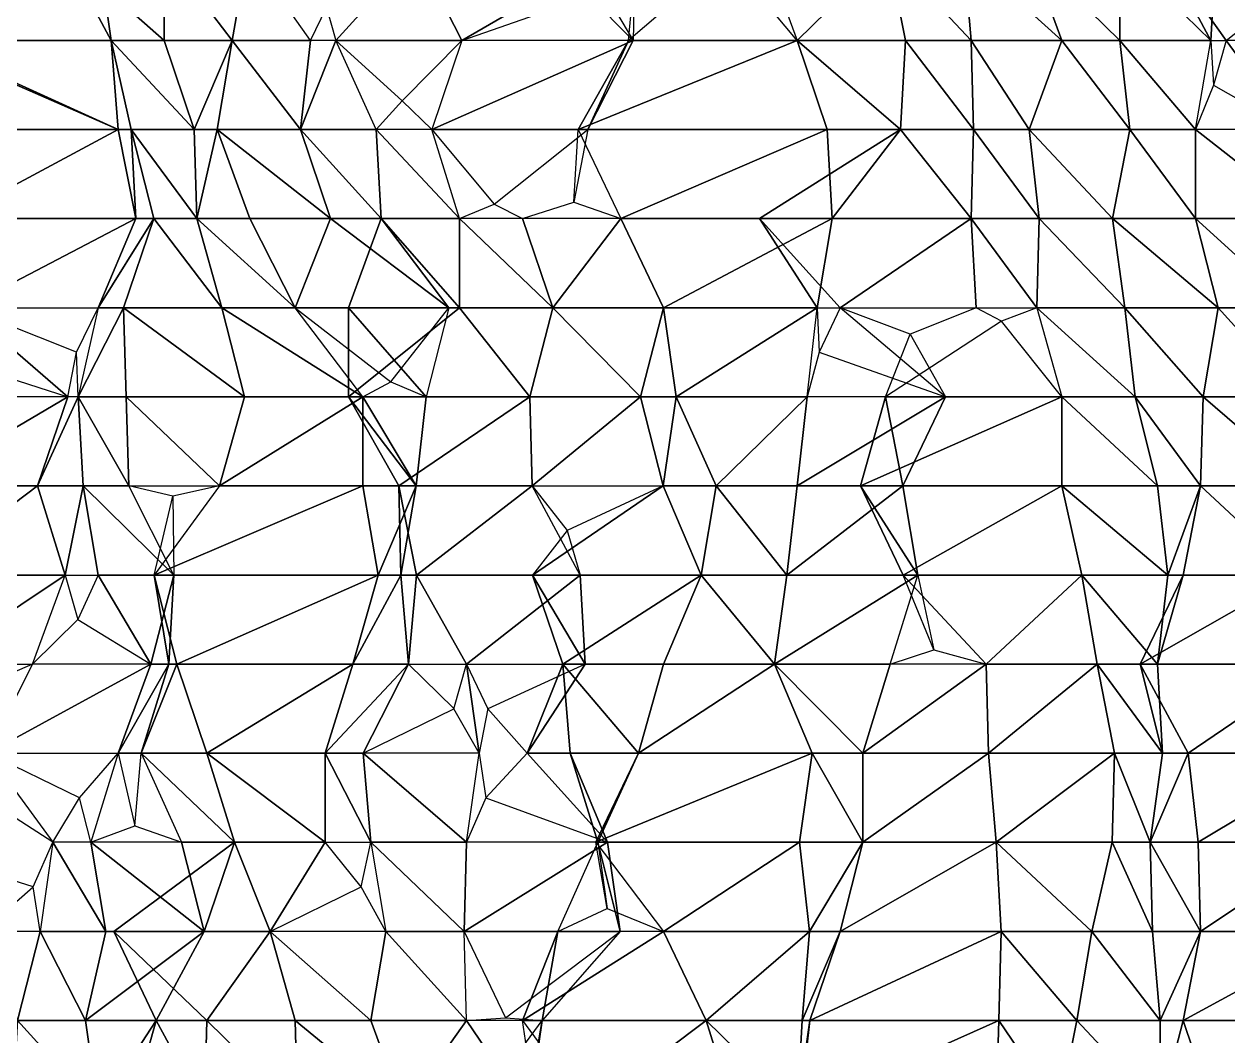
# Model space of a CAD drawing. Header units: metres. Extents: x -317 to 276, y -240 to 234.
# Drawn here: x 91 to 172.1, y -7 to 61.1 of the extents above; entities that cross this region are included whole.
import ezdxf

# ---------------------------------------------------------------- set-up
doc = ezdxf.new("R2010")
doc.units = ezdxf.units.M

msp = doc.modelspace()

# ---------------------------------------------------------------- linework, layer by layer
for points in [[(84.17862, 60, -589.4416), (96.043274, 66, -580.23846), (80.96365, 66, -595.32654), (80.96375, 66.0001, -595.3264)], [(84.17862, 60, -589.4416), (96.88931, 60, -578.6898), (96.043274, 66, -580.23846), (96.04337, 66.0001, -580.23834)], [(96.88931, 60, -578.6898), (100.46271, 60, -584.6637), (93.694336, 66, -597.0531), (93.694435, 66.0001, -597.053)], [(96.88931, 60, -578.6898), (93.694336, 66, -597.0531), (96.043274, 66, -580.23846), (96.04337, 66.0001, -580.23834)], [(100.48273, 66, -597.1421), (93.694336, 66, -597.0531), (100.46271, 60, -584.6637), (100.46281, 60.0001, -584.6636)], [(100.48273, 66, -597.1421), (100.46271, 60, -584.6637), (105.05136, 60, -588.7792), (105.05146, 60.0001, -588.77905)], [(106.08664, 66, -599.3991), (100.48273, 66, -597.1421), (105.05136, 60, -588.7792), (105.05146, 60.0001, -588.77905)], [(106.08664, 66, -599.3991), (105.05136, 60, -588.7792), (110.316864, 60, -591.65576), (110.31696, 60.0001, -591.65564)], [(117.443634, 66, -591.12524), (112.02896, 60, -601.03674), (120.50943, 60, -598.0283), (120.50953, 60.0001, -598.0282)], [(117.443634, 66, -591.12524), (120.50943, 60, -598.0283), (130.83118, 66, -579.1345), (130.83128, 66.0001, -579.1344)], [(130.83118, 66, -579.1345), (120.50943, 60, -598.0283), (129.08386, 63, -591.64294), (129.08397, 63.0001, -591.6428)], [(132.03568, 60, -589.4447), (129.08386, 63, -591.64294), (128.48227, 66, -595.9491), (128.48238, 66.0001, -595.949)], [(138.3576, 65.684204, -596.6449), (131.71729, 60, -602.5425), (143.07431, 60, -594.26855), (143.07442, 60.0001, -594.26843)], [(143.07431, 60, -594.26855), (149.18582, 66, -595.59644), (140.87457, 66, -598.29517), (140.87468, 66.0001, -598.29504)], [(143.07431, 60, -594.26855), (150.37027, 60, -593.42834), (149.18582, 66, -595.59644), (149.18593, 66.0001, -595.5963)], [(149.18582, 66, -595.59644), (154.78973, 60, -597.8535), (154.2821, 66, -598.7828), (154.28221, 66.0001, -598.78265)], [(149.18582, 66, -595.59644), (150.37027, 60, -593.42834), (154.78973, 60, -597.8535), (154.78984, 60.0001, -597.8534)], [(154.2821, 66, -598.7828), (160.90128, 60, -599.1814), (158.70157, 66, -603.208), (158.70168, 66.0001, -603.2079)], [(154.2821, 66, -598.7828), (154.78973, 60, -597.8535), (160.90128, 60, -599.1814), (160.90138, 60.0001, -599.1813)], [(158.70157, 66, -603.208), (164.81308, 60, -604.5359), (164.81308, 66, -604.5359), (164.81319, 66.0001, -604.53577)], [(158.70157, 66, -603.208), (160.90128, 60, -599.1814), (164.81308, 60, -604.5359), (164.81319, 60.0001, -604.53577)], [(164.81308, 66, -604.5359), (170.92462, 60, -605.8638), (171.26306, 66, -605.24426), (171.26317, 66.0001, -605.24414)], [(164.81308, 66, -604.5359), (164.81308, 60, -604.5359), (170.92462, 60, -605.8638), (170.92473, 60.0001, -605.86365)], [(170.92462, 60, -605.8638), (171.9599, 60, -616.48364), (167.72968, 66, -624.22705), (167.72978, 66.0001, -624.2269)], [(170.92462, 60, -605.8638), (167.72968, 66, -624.22705), (171.26306, 66, -605.24426), (171.26317, 66.0001, -605.24414)], [(171.9599, 60, -616.48364), (175.73865, 63, -621.15466), (167.72968, 66, -624.22705), (167.72978, 66.0001, -624.2269)], [(132.11923, 64.30435, -595.5492), (132.03568, 60, -589.4447), (131.71729, 60, -602.5425), (131.71739, 60.0001, -602.54236)], [(111.39111, 62.21054, -595.94684), (112.02896, 60, -601.03674), (110.316864, 60, -591.65576), (110.31696, 60.0001, -591.65564)], [(97.37692, 54, -565.2822), (84.17862, 60, -589.4416), (83.65097, 60, -577.89246), (83.65107, 60.0001, -577.89233)], [(97.37692, 54, -565.2822), (83.65097, 60, -577.89246), (85.85068, 54, -573.8659), (85.85078, 54.0001, -573.8658)], [(96.88931, 60, -578.6898), (84.17862, 60, -589.4416), (97.37692, 54, -565.2822), (97.37702, 54.0001, -565.2821)], [(96.88931, 60, -578.6898), (102.493225, 54, -580.9469), (100.46271, 60, -584.6637), (100.46281, 60.0001, -584.6636)], [(96.88931, 60, -578.6898), (97.37692, 54, -565.2822), (98.24298, 54, -576.2119), (98.24308, 54.0001, -576.2118)], [(96.88931, 60, -578.6898), (98.24298, 54, -576.2119), (102.493225, 54, -580.9469), (102.493324, 54.0001, -580.9468)], [(102.493225, 54, -580.9469), (105.05136, 60, -588.7792), (100.46271, 60, -584.6637), (100.46281, 60.0001, -584.6636)], [(102.493225, 54, -580.9469), (104.0361, 54, -590.63763), (105.05136, 60, -588.7792), (105.05146, 60.0001, -588.77905)], [(105.05136, 60, -588.7792), (104.0361, 54, -590.63763), (109.640045, 54, -592.89465), (109.640144, 54.0001, -592.89453)], [(105.05136, 60, -588.7792), (109.640045, 54, -592.89465), (110.316864, 60, -591.65576), (110.31696, 60.0001, -591.65564)], [(109.640045, 54, -592.89465), (114.7363, 54, -596.081), (112.02896, 60, -601.03674), (112.02906, 60.0001, -601.0366)], [(109.640045, 54, -592.89465), (112.02896, 60, -601.03674), (110.316864, 60, -591.65576), (110.31696, 60.0001, -591.65564)], [(112.02896, 60, -601.03674), (116.49884, 55.92856, -599.1122), (120.50943, 60, -598.0283), (120.50953, 60.0001, -598.0282)], [(118.47891, 54, -601.7451), (128.9899, 54, -595.0199), (132.03568, 60, -589.4447), (132.03578, 60.0001, -589.4446)], [(118.47891, 54, -601.7451), (132.03568, 60, -589.4447), (120.50943, 60, -598.0283), (120.50953, 60.0001, -598.0282)], [(128.9899, 54, -595.0199), (128.3331, 54, -608.7372), (131.71729, 60, -602.5425), (131.71739, 60.0001, -602.54236)], [(128.3331, 54, -608.7372), (145.1048, 54, -590.55176), (143.07431, 60, -594.26855), (143.07442, 60.0001, -594.26843)], [(128.3331, 54, -608.7372), (143.07431, 60, -594.26855), (131.71729, 60, -602.5425), (131.71739, 60.0001, -602.54236)], [(128.9899, 54, -595.0199), (131.71729, 60, -602.5425), (132.03568, 60, -589.4447), (132.03578, 60.0001, -589.4446)], [(143.07431, 60, -594.26855), (150.03186, 54, -594.0478), (150.37027, 60, -593.42834), (150.37038, 60.0001, -593.4282)], [(143.07431, 60, -594.26855), (145.1048, 54, -590.55176), (150.03186, 54, -594.0478), (150.03197, 54.0001, -594.04767)], [(150.37027, 60, -593.42834), (150.03186, 54, -594.0478), (154.95895, 54, -597.5438), (154.95906, 54.0001, -597.5437)], [(150.37027, 60, -593.42834), (154.95895, 54, -597.5438), (154.78973, 60, -597.8535), (154.78984, 60.0001, -597.8534)], [(154.78973, 60, -597.8535), (158.70157, 54, -603.208), (160.90128, 60, -599.1814), (160.90138, 60.0001, -599.1813)], [(154.78973, 60, -597.8535), (154.95895, 54, -597.5438), (158.70157, 54, -603.208), (158.70168, 54.0001, -603.2079)], [(160.90128, 60, -599.1814), (158.70157, 54, -603.208), (165.48993, 54, -603.29694), (165.49004, 54.0001, -603.2968)], [(160.90128, 60, -599.1814), (165.48993, 54, -603.29694), (164.81308, 60, -604.5359), (164.81319, 60.0001, -604.53577)], [(164.81308, 60, -604.5359), (169.9094, 54, -607.72217), (170.92462, 60, -605.8638), (170.92473, 60.0001, -605.86365)], [(164.81308, 60, -604.5359), (165.48993, 54, -603.29694), (169.9094, 54, -607.72217), (169.9095, 54.0001, -607.72205)], [(170.92462, 60, -605.8638), (171.11874, 57, -607.855), (169.9094, 54, -607.72217), (169.9095, 54.0001, -607.72205)], [(176.35934, 54, -608.43054), (171.9599, 60, -616.48364), (171.11874, 57, -607.855), (171.11885, 57.0001, -607.85486)], [(176.35934, 54, -608.43054), (176.04095, 60, -621.5284), (171.9599, 60, -616.48364), (171.96, 60.0001, -616.4835)], [(116.49884, 55.92856, -599.1122), (118.47891, 54, -601.7451), (114.7363, 54, -596.081), (114.7364, 54.0001, -596.0809)], [(86.18912, 48, -573.24646), (97.37692, 54, -565.2822), (85.85068, 54, -573.8659), (85.85078, 54.0001, -573.8658)], [(86.18912, 48, -573.24646), (98.56137, 48, -563.11414), (97.37692, 54, -565.2822), (97.37702, 54.0001, -565.2821)], [(98.56137, 48, -563.11414), (98.24298, 54, -576.2119), (97.37692, 54, -565.2822), (97.37702, 54.0001, -565.2821)], [(98.56137, 48, -563.11414), (99.76587, 48, -573.4243), (98.24298, 54, -576.2119), (98.24308, 54.0001, -576.2118)], [(98.24298, 54, -576.2119), (102.662415, 48, -580.63715), (102.493225, 54, -580.9469), (102.493324, 54.0001, -580.9468)], [(98.24298, 54, -576.2119), (99.76587, 48, -573.4243), (102.662415, 48, -580.63715), (102.66251, 48.0001, -580.637)], [(102.662415, 48, -580.63715), (104.0361, 54, -590.63763), (102.493225, 54, -580.9469), (102.493324, 54.0001, -580.9468)], [(102.662415, 48, -580.63715), (106.23584, 48, -586.6111), (104.0361, 54, -590.63763), (104.0362, 54.0001, -590.6375)], [(104.0361, 54, -590.63763), (111.67053, 48, -589.17786), (109.640045, 54, -592.89465), (109.640144, 54.0001, -592.89453)], [(104.0361, 54, -590.63763), (106.23584, 48, -586.6111), (111.67053, 48, -589.17786), (111.67063, 48.0001, -589.17773)], [(109.640045, 54, -592.89465), (115.07471, 48, -595.4615), (114.7363, 54, -596.081), (114.7364, 54.0001, -596.0809)], [(109.640045, 54, -592.89465), (111.67053, 48, -589.17786), (115.07471, 48, -595.4615), (115.07481, 48.0001, -595.46136)], [(114.7363, 54, -596.081), (120.34021, 48, -598.3381), (118.47891, 54, -601.7451), (118.47901, 54.0001, -601.745)], [(114.7363, 54, -596.081), (115.07471, 48, -595.4615), (120.34021, 48, -598.3381), (120.34031, 48.0001, -598.33795)], [(118.47891, 54, -601.7451), (122.67114, 48.97296, -600.32886), (128.9899, 54, -595.0199), (128.99, 54.0001, -595.0198)], [(128.9899, 54, -595.0199), (128.04172, 49.116272, -603.01306), (128.3331, 54, -608.7372), (128.3332, 54.0001, -608.73706)], [(131.20966, 48, -603.4717), (145.1048, 54, -590.55176), (128.3331, 54, -608.7372), (128.3332, 54.0001, -608.73706)], [(131.20966, 48, -603.4717), (145.44324, 48, -589.9323), (145.1048, 54, -590.55176), (145.1049, 54.0001, -590.55164)], [(145.44324, 48, -589.9323), (140.55615, 48, -611.39294), (150.03186, 54, -594.0478), (150.03197, 54.0001, -594.04767)], [(150.03186, 54, -594.0478), (140.55615, 48, -611.39294), (154.78973, 48, -597.8535), (154.78984, 48.0001, -597.8534)], [(145.44324, 48, -589.9323), (150.03186, 54, -594.0478), (145.1048, 54, -590.55176), (145.1049, 54.0001, -590.55164)], [(150.03186, 54, -594.0478), (154.78973, 48, -597.8535), (154.95895, 54, -597.5438), (154.95906, 54.0001, -597.5437)], [(154.95895, 54, -597.5438), (154.78973, 48, -597.8535), (159.37842, 48, -601.96906), (159.37852, 48.0001, -601.96893)], [(154.95895, 54, -597.5438), (159.37842, 48, -601.96906), (158.70157, 54, -603.208), (158.70168, 54.0001, -603.2079)], [(158.70157, 54, -603.208), (164.30545, 48, -605.4651), (165.48993, 54, -603.29694), (165.49004, 54.0001, -603.2968)], [(158.70157, 54, -603.208), (159.37842, 48, -601.96906), (164.30545, 48, -605.4651), (164.30556, 48.0001, -605.46497)], [(165.48993, 54, -603.29694), (164.30545, 48, -605.4651), (169.9094, 48, -607.72217), (169.9095, 48.0001, -607.72205)], [(165.48993, 54, -603.29694), (169.9094, 48, -607.72217), (169.9094, 54, -607.72217), (169.9095, 54.0001, -607.72205)], [(169.9094, 54, -607.72217), (177.5438, 48, -606.26245), (176.35934, 54, -608.43054), (176.35945, 54.0001, -608.4304)], [(169.9094, 54, -607.72217), (169.9094, 48, -607.72217), (177.5438, 48, -606.26245), (177.5439, 48.0001, -606.2623)], [(122.67114, 48.97296, -600.32886), (124.590454, 48, -603.073), (120.34021, 48, -598.3381), (120.34031, 48.0001, -598.33795)], [(128.04172, 49.116272, -603.01306), (131.20966, 48, -603.4717), (124.590454, 48, -603.073), (124.59055, 48.0001, -603.0729)], [(87.03516, 42, -571.69775), (98.56137, 48, -563.11414), (86.18912, 48, -573.24646), (86.18922, 48.0001, -573.24634)], [(87.03516, 42, -571.69775), (96.023254, 42, -567.76013), (98.56137, 48, -563.11414), (98.56147, 48.0001, -563.114)], [(96.023254, 42, -567.76013), (97.73535, 42, -577.1411), (99.76587, 48, -573.4243), (99.76597, 48.0001, -573.4242)], [(96.023254, 42, -567.76013), (99.76587, 48, -573.4243), (98.56137, 48, -563.11414), (98.56147, 48.0001, -563.114)], [(99.76587, 48, -573.4243), (97.73535, 42, -577.1411), (104.35449, 42, -577.5398), (104.35459, 42.0001, -577.5397)], [(99.76587, 48, -573.4243), (104.35449, 42, -577.5398), (102.662415, 48, -580.63715), (102.66251, 48.0001, -580.637)], [(109.281586, 42, -581.0358), (106.23584, 48, -586.6111), (102.662415, 48, -580.63715), (102.66251, 48.0001, -580.637)], [(109.281586, 42, -581.0358), (102.662415, 48, -580.63715), (104.35449, 42, -577.5398), (104.35459, 42.0001, -577.5397)], [(111.67053, 48, -589.17786), (106.23584, 48, -586.6111), (109.281586, 42, -581.0358), (109.281685, 42.0001, -581.0357)], [(111.67053, 48, -589.17786), (109.281586, 42, -581.0358), (119.62335, 42, -574.62036), (119.62345, 42.0001, -574.62024)], [(119.62335, 42, -574.62036), (115.07471, 48, -595.4615), (111.67053, 48, -589.17786), (111.67063, 48.0001, -589.17773)], [(119.62335, 42, -574.62036), (112.875, 42, -599.48804), (115.07471, 48, -595.4615), (115.07481, 48.0001, -595.46136)], [(115.07471, 48, -595.4615), (112.875, 42, -599.48804), (120.34021, 42, -598.3381), (120.34031, 42.0001, -598.33795)], [(115.07471, 48, -595.4615), (120.34021, 42, -598.3381), (120.34021, 48, -598.3381), (120.34031, 48.0001, -598.33795)], [(120.34021, 48, -598.3381), (126.62097, 42, -599.3562), (124.590454, 48, -603.073), (124.59055, 48.0001, -603.0729)], [(120.34021, 48, -598.3381), (120.34021, 42, -598.3381), (126.62097, 42, -599.3562), (126.62107, 42.0001, -599.3561)], [(131.20966, 48, -603.4717), (124.590454, 48, -603.073), (126.62097, 42, -599.3562), (126.62107, 42.0001, -599.3561)], [(131.20966, 48, -603.4717), (126.62097, 42, -599.3562), (134.08618, 42, -598.2062), (134.08629, 42.0001, -598.20605)], [(134.08618, 42, -598.2062), (145.44324, 48, -589.9323), (131.20966, 48, -603.4717), (131.20976, 48.0001, -603.47156)], [(134.08618, 42, -598.2062), (144.42798, 42, -591.7907), (145.44324, 48, -589.9323), (145.44334, 48.0001, -589.9322)], [(144.42798, 42, -591.7907), (145.97086, 42, -601.48145), (140.55615, 48, -611.39294), (140.55626, 48.0001, -611.3928)], [(144.42798, 42, -591.7907), (140.55615, 48, -611.39294), (145.44324, 48, -589.9323), (145.44334, 48.0001, -589.9322)], [(145.97086, 42, -601.48145), (154.78973, 48, -597.8535), (140.55615, 48, -611.39294), (140.55626, 48.0001, -611.3928)], [(145.97086, 42, -601.48145), (155.12814, 42, -597.2341), (154.78973, 48, -597.8535), (154.78984, 48.0001, -597.8534)], [(154.78973, 48, -597.8535), (159.2092, 42, -602.2788), (159.37842, 48, -601.96906), (159.37852, 48.0001, -601.96893)], [(154.78973, 48, -597.8535), (155.12814, 42, -597.2341), (159.2092, 42, -602.2788), (159.2093, 42.0001, -602.2787)], [(159.37842, 48, -601.96906), (159.2092, 42, -602.2788), (165.15149, 42, -603.9164), (165.1516, 42.0001, -603.91626)], [(159.37842, 48, -601.96906), (165.15149, 42, -603.9164), (164.30545, 48, -605.4651), (164.30556, 48.0001, -605.46497)], [(164.30545, 48, -605.4651), (171.43225, 42, -604.9346), (169.9094, 48, -607.72217), (169.9095, 48.0001, -607.72205)], [(164.30545, 48, -605.4651), (165.15149, 42, -603.9164), (171.43225, 42, -604.9346), (171.43236, 42.0001, -604.93445)], [(169.9094, 48, -607.72217), (176.52856, 42, -608.12085), (177.5438, 48, -606.26245), (177.5439, 48.0001, -606.2623)], [(169.9094, 48, -607.72217), (171.43225, 42, -604.9346), (176.52856, 42, -608.12085), (176.52867, 42.0001, -608.1207)], [(93.97272, 36, -558.99866), (87.03516, 42, -571.69775), (84.61151, 39, -565.66254), (84.61161, 39.0001, -565.6624)], [(93.97272, 36, -558.99866), (94.555756, 39, -568.403), (87.03516, 42, -571.69775), (87.035255, 42.0001, -571.69763)], [(96.023254, 42, -567.76013), (94.669586, 36, -570.23804), (94.555756, 39, -568.403), (94.555855, 39.0001, -568.4029)], [(94.669586, 36, -570.23804), (97.90457, 36, -576.8314), (97.73535, 42, -577.1411), (97.73545, 42.0001, -577.141)], [(94.669586, 36, -570.23804), (97.73535, 42, -577.1411), (96.023254, 42, -567.76013), (96.02335, 42.0001, -567.76)], [(97.73535, 42, -577.1411), (105.87738, 36, -574.7522), (104.35449, 42, -577.5398), (104.35459, 42.0001, -577.5397)], [(97.73535, 42, -577.1411), (97.90457, 36, -576.8314), (105.87738, 36, -574.7522), (105.87748, 36.0001, -574.7521)], [(113.85025, 36, -572.673), (109.281586, 42, -581.0358), (104.35449, 42, -577.5398), (104.35459, 42.0001, -577.5397)], [(113.85025, 36, -572.673), (104.35449, 42, -577.5398), (105.87738, 36, -574.7522), (105.87748, 36.0001, -574.7521)], [(109.281586, 42, -581.0358), (115.72156, 37, -575.50507), (119.62335, 42, -574.62036), (119.62345, 42.0001, -574.62024)], [(118.100494, 36, -577.40796), (112.875, 36, -599.48804), (112.875, 42, -599.48804), (112.8751, 42.0001, -599.4879)], [(118.100494, 36, -577.40796), (112.875, 42, -599.48804), (119.62335, 42, -574.62036), (119.62345, 42.0001, -574.62024)], [(112.875, 36, -599.48804), (125.078064, 36, -589.66547), (120.34021, 42, -598.3381), (120.34031, 42.0001, -598.33795)], [(112.875, 36, -599.48804), (120.34021, 42, -598.3381), (112.875, 42, -599.48804), (112.8751, 42.0001, -599.4879)], [(126.62097, 42, -599.3562), (120.34021, 42, -598.3381), (125.078064, 36, -589.66547), (125.07816, 36.0001, -589.66534)], [(126.62097, 42, -599.3562), (125.078064, 36, -589.66547), (132.5433, 36, -588.5155), (132.54341, 36.0001, -588.5154)], [(134.08618, 42, -598.2062), (126.62097, 42, -599.3562), (132.5433, 36, -588.5155), (132.54341, 36.0001, -588.5154)], [(134.08618, 42, -598.2062), (132.5433, 36, -588.5155), (134.93225, 36, -596.65753), (134.93236, 36.0001, -596.6574)], [(134.93225, 36, -596.65753), (144.42798, 42, -591.7907), (134.08618, 42, -598.2062), (134.08629, 42.0001, -598.20605)], [(134.93225, 36, -596.65753), (143.75113, 36, -593.02966), (144.42798, 42, -591.7907), (144.42809, 42.0001, -591.7906)], [(144.42798, 42, -591.7907), (144.56216, 39, -592.6334), (143.75113, 36, -593.02966), (143.75124, 36.0001, -593.02954)], [(153.07764, 36, -588.47253), (145.97086, 42, -601.48145), (144.56216, 39, -592.6334), (144.56227, 39.0001, -592.6333)], [(155.12814, 42, -597.2341), (150.69919, 40.230774, -599.08374), (145.97086, 42, -601.48145), (145.97096, 42.0001, -601.4813)], [(159.2092, 42, -602.2788), (156.83392, 41.086975, -600.36914), (155.12814, 42, -597.2341), (155.12825, 42.0001, -597.23395)], [(159.2092, 42, -602.2788), (165.82834, 36, -602.6775), (165.15149, 42, -603.9164), (165.1516, 42.0001, -603.91626)], [(159.2092, 42, -602.2788), (160.90128, 36, -599.1814), (165.82834, 36, -602.6775), (165.82845, 36.0001, -602.67737)], [(165.15149, 42, -603.9164), (170.41699, 36, -606.79297), (171.43225, 42, -604.9346), (171.43236, 42.0001, -604.93445)], [(165.15149, 42, -603.9164), (165.82834, 36, -602.6775), (170.41699, 36, -606.79297), (170.4171, 36.0001, -606.79285)], [(171.43225, 42, -604.9346), (170.41699, 36, -606.79297), (176.86697, 36, -607.50134), (176.86708, 36.0001, -607.5012)], [(171.43225, 42, -604.9346), (176.86697, 36, -607.50134), (176.52856, 42, -608.12085), (176.52867, 42.0001, -608.1207)], [(156.83392, 41.086975, -600.36914), (149.03662, 36, -608.3845), (160.90128, 36, -599.1814), (160.90138, 36.0001, -599.1813)], [(150.69919, 40.230774, -599.08374), (153.07764, 36, -588.47253), (149.03662, 36, -608.3845), (149.03673, 36.0001, -608.3844)], [(115.72156, 37, -575.50507), (118.100494, 36, -577.40796), (113.85025, 36, -572.673), (113.85035, 36.0001, -572.67285)], [(83.80017, 30, -565.1044), (93.97272, 36, -558.99866), (82.78491, 36, -566.96277), (82.78501, 36.0001, -566.96265)], [(83.80017, 30, -565.1044), (91.9422, 30, -562.71545), (93.97272, 36, -558.99866), (93.97282, 36.0001, -558.99854)], [(91.9422, 30, -562.71545), (95.007996, 30, -569.6185), (94.669586, 36, -570.23804), (94.669685, 36.0001, -570.2379)], [(91.9422, 30, -562.71545), (94.669586, 36, -570.23804), (93.97272, 36, -558.99866), (93.97282, 36.0001, -558.99854)], [(94.669586, 36, -570.23804), (98.07379, 30, -576.52167), (97.90457, 36, -576.8314), (97.90467, 36.0001, -576.8313)], [(94.669586, 36, -570.23804), (95.007996, 30, -569.6185), (98.07379, 30, -576.52167), (98.07389, 30.0001, -576.52155)], [(97.90457, 36, -576.8314), (104.1853, 30, -577.84955), (105.87738, 36, -574.7522), (105.87748, 36.0001, -574.7521)], [(97.90457, 36, -576.8314), (98.07379, 30, -576.52167), (104.1853, 30, -577.84955), (104.1854, 30.0001, -577.8494)], [(104.1853, 30, -577.84955), (113.85025, 30, -572.673), (113.85025, 36, -572.673), (113.85035, 36.0001, -572.67285)], [(104.1853, 30, -577.84955), (113.85025, 36, -572.673), (105.87738, 36, -574.7522), (105.87748, 36.0001, -574.7521)], [(117.423645, 30, -578.64685), (116.259186, 30, -593.29333), (112.875, 36, -599.48804), (112.8751, 36.0001, -599.4879)], [(117.423645, 30, -578.64685), (112.875, 36, -599.48804), (118.100494, 36, -577.40796), (118.10059, 36.0001, -577.40784)], [(116.259186, 30, -593.29333), (125.078064, 36, -589.66547), (112.875, 36, -599.48804), (112.8751, 36.0001, -599.4879)], [(113.85025, 36, -572.673), (117.423645, 30, -578.64685), (118.100494, 36, -577.40796), (118.10059, 36.0001, -577.40784)], [(113.85025, 36, -572.673), (113.85025, 30, -572.673), (117.423645, 30, -578.64685), (117.423744, 30.0001, -578.6467)], [(116.259186, 30, -593.29333), (125.247284, 30, -589.3558), (125.078064, 36, -589.66547), (125.07816, 36.0001, -589.66534)], [(125.247284, 30, -589.3558), (132.5433, 36, -588.5155), (125.078064, 36, -589.66547), (125.07816, 36.0001, -589.66534)], [(125.247284, 30, -589.3558), (134.06616, 30, -585.7279), (132.5433, 36, -588.5155), (132.54341, 36.0001, -588.5154)], [(134.06616, 30, -585.7279), (134.93225, 36, -596.65753), (132.5433, 36, -588.5155), (132.54341, 36.0001, -588.5154)], [(134.06616, 30, -585.7279), (137.63959, 30, -591.7018), (134.93225, 36, -596.65753), (134.93236, 36.0001, -596.6574)], [(137.63959, 30, -591.7018), (143.75113, 36, -593.02966), (134.93225, 36, -596.65753), (134.93236, 36.0001, -596.6574)], [(137.63959, 30, -591.7018), (143.07431, 30, -594.26855), (143.75113, 36, -593.02966), (143.75124, 36.0001, -593.02954)], [(143.07431, 30, -594.26855), (150.20108, 30, -593.73804), (153.07764, 36, -588.47253), (153.07774, 36.0001, -588.4724)], [(143.07431, 30, -594.26855), (153.07764, 36, -588.47253), (143.75113, 36, -593.02966), (143.75124, 36.0001, -593.02954)], [(150.20108, 30, -593.73804), (147.34454, 30, -611.4819), (149.03662, 36, -608.3845), (149.03673, 36.0001, -608.3844)], [(147.34454, 30, -611.4819), (160.90128, 30, -599.1814), (160.90128, 36, -599.1814), (160.90138, 36.0001, -599.1813)], [(147.34454, 30, -611.4819), (160.90128, 36, -599.1814), (149.03662, 36, -608.3845), (149.03673, 36.0001, -608.3844)], [(150.20108, 30, -593.73804), (149.03662, 36, -608.3845), (153.07764, 36, -588.47253), (153.07774, 36.0001, -588.4724)], [(160.90128, 36, -599.1814), (167.35123, 30, -599.88983), (165.82834, 36, -602.6775), (165.82845, 36.0001, -602.67737)], [(160.90128, 36, -599.1814), (160.90128, 30, -599.1814), (167.35123, 30, -599.88983), (167.35133, 30.0001, -599.8897)], [(165.82834, 36, -602.6775), (170.2478, 30, -607.10266), (170.41699, 36, -606.79297), (170.4171, 36.0001, -606.79285)], [(165.82834, 36, -602.6775), (167.35123, 30, -599.88983), (170.2478, 30, -607.10266), (170.24791, 30.0001, -607.10254)], [(170.41699, 36, -606.79297), (170.2478, 30, -607.10266), (177.3746, 30, -606.57214), (177.37471, 30.0001, -606.572)], [(170.41699, 36, -606.79297), (177.3746, 30, -606.57214), (176.86697, 36, -607.50134), (176.86708, 36.0001, -607.5012)], [(83.96936, 24, -564.7947), (91.9422, 30, -562.71545), (83.80017, 30, -565.1044), (83.80027, 30.0001, -565.10425)], [(83.96936, 24, -564.7947), (93.8035, 24, -559.30835), (91.9422, 30, -562.71545), (91.9423, 30.0001, -562.71533)], [(93.8035, 24, -559.30835), (95.007996, 30, -569.6185), (91.9422, 30, -562.71545), (91.9423, 30.0001, -562.71533)], [(93.8035, 24, -559.30835), (96.023254, 24, -567.76013), (95.007996, 30, -569.6185), (95.008095, 30.0001, -569.6184)], [(101.11954, 24, -570.9464), (98.07379, 30, -576.52167), (95.007996, 30, -569.6185), (95.008095, 30.0001, -569.6184)], [(101.11954, 24, -570.9464), (95.007996, 30, -569.6185), (96.023254, 24, -567.76013), (96.02335, 24.0001, -567.76)], [(104.1853, 30, -577.84955), (101.05261, 29.318176, -577.3264), (98.07379, 30, -576.52167), (98.07389, 30.0001, -576.52155)], [(99.78586, 24, -585.90265), (114.86548, 24, -570.8146), (113.85025, 30, -572.673), (113.85035, 30.0001, -572.67285)], [(99.78586, 24, -585.90265), (113.85025, 30, -572.673), (104.1853, 30, -577.84955), (104.1854, 30.0001, -577.8494)], [(114.86548, 24, -570.8146), (117.423645, 30, -578.64685), (113.85025, 30, -572.673), (113.85035, 30.0001, -572.67285)], [(114.86548, 24, -570.8146), (116.40839, 24, -580.5053), (117.423645, 30, -578.64685), (117.423744, 30.0001, -578.6467)], [(116.40839, 24, -580.5053), (117.443634, 24, -591.12524), (116.259186, 30, -593.29333), (116.259285, 30.0001, -593.2932)], [(116.40839, 24, -580.5053), (116.259186, 30, -593.29333), (117.423645, 30, -578.64685), (117.423744, 30.0001, -578.6467)], [(117.443634, 24, -591.12524), (125.247284, 30, -589.3558), (116.259186, 30, -593.29333), (116.259285, 30.0001, -593.2932)], [(117.443634, 24, -591.12524), (128.46225, 24, -583.47076), (125.247284, 30, -589.3558), (125.24738, 30.0001, -589.35565)], [(128.46225, 24, -583.47076), (125.247284, 30, -589.3558), (127.60727, 27, -588.3849), (127.60737, 27.0001, -588.38477)], [(134.06616, 30, -585.7279), (127.60727, 27, -588.3849), (125.2673, 24, -601.8341), (125.2674, 24.0001, -601.834)], [(134.06616, 30, -585.7279), (125.2673, 24, -601.8341), (136.62433, 24, -593.5602), (136.62444, 24.0001, -593.56006)], [(134.06616, 30, -585.7279), (136.62433, 24, -593.5602), (137.63959, 30, -591.7018), (137.6397, 30.0001, -591.70166)], [(137.63959, 30, -591.7018), (136.62433, 24, -593.5602), (142.39746, 24, -595.50757), (142.39757, 24.0001, -595.50745)], [(137.63959, 30, -591.7018), (142.39746, 24, -595.50757), (143.07431, 30, -594.26855), (143.07442, 30.0001, -594.26843)], [(142.39746, 24, -595.50757), (151.21631, 24, -591.87964), (150.20108, 30, -593.73804), (150.20119, 30.0001, -593.7379)], [(142.39746, 24, -595.50757), (150.20108, 30, -593.73804), (143.07431, 30, -594.26855), (143.07442, 30.0001, -594.26843)], [(151.21631, 24, -591.87964), (150.2211, 24, -606.21643), (147.34454, 30, -611.4819), (147.34465, 30.0001, -611.48175)], [(151.21631, 24, -591.87964), (147.34454, 30, -611.4819), (150.20108, 30, -593.73804), (150.20119, 30.0001, -593.7379)], [(150.2211, 24, -606.21643), (160.90128, 30, -599.1814), (147.34454, 30, -611.4819), (147.34465, 30.0001, -611.48175)], [(150.2211, 24, -606.21643), (162.25494, 24, -596.70355), (160.90128, 30, -599.1814), (160.90138, 30.0001, -599.1813)], [(160.90128, 30, -599.1814), (168.02808, 24, -598.6509), (167.35123, 30, -599.88983), (167.35133, 30.0001, -599.8897)], [(160.90128, 30, -599.1814), (162.25494, 24, -596.70355), (168.02808, 24, -598.6509), (168.02818, 24.0001, -598.65076)], [(168.02808, 24, -598.6509), (170.2478, 30, -607.10266), (167.35123, 30, -599.88983), (167.35133, 30.0001, -599.8897)], [(168.02808, 24, -598.6509), (169.06332, 24, -609.2708), (170.2478, 30, -607.10266), (170.24791, 30.0001, -607.10254)], [(170.2478, 30, -607.10266), (169.06332, 24, -609.2708), (176.69775, 24, -607.8111), (176.69786, 24.0001, -607.811)], [(170.2478, 30, -607.10266), (176.69775, 24, -607.8111), (177.3746, 30, -606.57214), (177.37471, 30.0001, -606.572)], [(101.05261, 29.318176, -577.3264), (101.11954, 24, -570.9464), (99.78586, 24, -585.90265), (99.78596, 24.0001, -585.9025)], [(84.8154, 18, -563.246), (93.8035, 24, -559.30835), (83.96936, 24, -564.7947), (83.96946, 24.0001, -564.79456)], [(84.8154, 18, -563.246), (91.60379, 18, -563.3349), (93.8035, 24, -559.30835), (93.8036, 24.0001, -559.3082)], [(93.8035, 24, -559.30835), (94.65222, 21, -562.5399), (91.60379, 18, -563.3349), (91.60389, 18.0001, -563.3348)], [(99.57666, 18, -561.25574), (96.023254, 24, -567.76013), (94.65222, 21, -562.5399), (94.65232, 21.0001, -562.5398)], [(99.57666, 18, -561.25574), (101.11954, 24, -570.9464), (96.023254, 24, -567.76013), (96.02335, 24.0001, -567.76)], [(99.57666, 18, -561.25574), (100.78113, 18, -571.5659), (101.11954, 24, -570.9464), (101.11964, 24.0001, -570.9463)], [(100.78113, 18, -571.5659), (101.30875, 18, -583.11505), (99.78586, 24, -585.90265), (99.78596, 24.0001, -585.9025)], [(100.78113, 18, -571.5659), (99.78586, 24, -585.90265), (101.11954, 24, -570.9464), (101.11964, 24.0001, -570.9463)], [(101.30875, 18, -583.11505), (114.86548, 24, -570.8146), (99.78586, 24, -585.90265), (99.78596, 24.0001, -585.9025)], [(101.30875, 18, -583.11505), (113.1734, 18, -573.9119), (114.86548, 24, -570.8146), (114.86558, 24.0001, -570.81445)], [(113.1734, 18, -573.9119), (116.916016, 18, -579.57605), (116.40839, 24, -580.5053), (116.408485, 24.0001, -580.5052)], [(113.1734, 18, -573.9119), (116.40839, 24, -580.5053), (114.86548, 24, -570.8146), (114.86558, 24.0001, -570.81445)], [(116.916016, 18, -579.57605), (117.443634, 24, -591.12524), (116.40839, 24, -580.5053), (116.408485, 24.0001, -580.5052)], [(116.916016, 18, -579.57605), (120.82782, 18, -584.93054), (117.443634, 24, -591.12524), (117.44373, 24.0001, -591.1251)], [(120.82782, 18, -584.93054), (128.46225, 24, -583.47076), (117.443634, 24, -591.12524), (117.44373, 24.0001, -591.1251)], [(120.82782, 18, -584.93054), (128.80066, 18, -582.8513), (128.46225, 24, -583.47076), (128.46236, 24.0001, -583.47064)], [(128.80066, 18, -582.8513), (127.29782, 18, -598.1173), (125.2673, 24, -601.8341), (125.2674, 24.0001, -601.834)], [(128.80066, 18, -582.8513), (125.2673, 24, -601.8341), (128.46225, 24, -583.47076), (128.46236, 24.0001, -583.47064)], [(127.29782, 18, -598.1173), (136.62433, 24, -593.5602), (125.2673, 24, -601.8341), (125.2674, 24.0001, -601.834)], [(127.29782, 18, -598.1173), (134.08618, 18, -598.2062), (136.62433, 24, -593.5602), (136.62444, 24.0001, -593.56006)], [(136.62433, 24, -593.5602), (134.08618, 18, -598.2062), (141.55142, 18, -597.0562), (141.55153, 18.0001, -597.0561)], [(136.62433, 24, -593.5602), (141.55142, 18, -597.0562), (142.39746, 24, -595.50757), (142.39757, 24.0001, -595.50745)], [(141.55142, 18, -597.0562), (149.35504, 18, -595.28674), (151.21631, 24, -591.87964), (151.21642, 24.0001, -591.8795)], [(141.55142, 18, -597.0562), (151.21631, 24, -591.87964), (142.39746, 24, -595.50757), (142.39757, 24.0001, -595.50745)], [(151.21631, 24, -591.87964), (152.28387, 18.95456, -596.183), (150.2211, 24, -606.21643), (150.2212, 24.0001, -606.2163)], [(155.805, 18, -595.9951), (162.25494, 24, -596.70355), (150.2211, 24, -606.21643), (150.2212, 24.0001, -606.2163)], [(155.805, 18, -595.9951), (163.2702, 18, -594.84515), (162.25494, 24, -596.70355), (162.25505, 24.0001, -596.7034)], [(162.25494, 24, -596.70355), (167.35123, 18, -599.88983), (168.02808, 24, -598.6509), (168.02818, 24.0001, -598.65076)], [(162.25494, 24, -596.70355), (163.2702, 18, -594.84515), (167.35123, 18, -599.88983), (167.35133, 18.0001, -599.8897)], [(167.35123, 18, -599.88983), (166.18677, 18, -614.5363), (169.06332, 24, -609.2708), (169.06343, 24.0001, -609.2707)], [(166.18677, 18, -614.5363), (178.22064, 18, -605.02344), (176.69775, 24, -607.8111), (176.69786, 24.0001, -607.811)], [(166.18677, 18, -614.5363), (176.69775, 24, -607.8111), (169.06332, 24, -609.2708), (169.06343, 24.0001, -609.2707)], [(167.35123, 18, -599.88983), (169.06332, 24, -609.2708), (168.02808, 24, -598.6509), (168.02818, 24.0001, -598.65076)], [(152.28387, 18.95456, -596.183), (155.805, 18, -595.9951), (149.35504, 18, -595.28674), (149.35515, 18.0001, -595.2866)], [(91.60379, 18, -563.3349), (88.230194, 16.540527, -563.25275), (84.8154, 18, -563.246), (84.8155, 18.0001, -563.24585)], [(88.558044, 12, -568.91016), (97.37692, 12, -565.2822), (99.57666, 18, -561.25574), (99.57676, 18.0001, -561.2556)], [(88.558044, 12, -568.91016), (99.57666, 18, -561.25574), (91.60379, 18, -563.3349), (91.60389, 18.0001, -563.3348)], [(97.37692, 12, -565.2822), (98.91983, 12, -574.973), (100.78113, 18, -571.5659), (100.78123, 18.0001, -571.5658)], [(97.37692, 12, -565.2822), (100.78113, 18, -571.5659), (99.57666, 18, -561.25574), (99.57676, 18.0001, -561.2556)], [(98.91983, 12, -574.973), (103.339264, 12, -579.3982), (101.30875, 18, -583.11505), (101.308846, 18.0001, -583.1149)], [(98.91983, 12, -574.973), (101.30875, 18, -583.11505), (100.78113, 18, -571.5659), (100.78123, 18.0001, -571.5658)], [(103.339264, 12, -579.3982), (113.1734, 18, -573.9119), (101.30875, 18, -583.11505), (101.308846, 18.0001, -583.1149)], [(103.339264, 12, -579.3982), (111.3121, 12, -577.31903), (113.1734, 18, -573.9119), (113.1735, 18.0001, -573.9118)], [(111.3121, 12, -577.31903), (113.87027, 12, -585.1513), (116.916016, 18, -579.57605), (116.916115, 18.0001, -579.5759)], [(111.3121, 12, -577.31903), (116.916016, 18, -579.57605), (113.1734, 18, -573.9119), (113.1735, 18.0001, -573.9118)], [(116.916016, 18, -579.57605), (113.87027, 12, -585.1513), (119.97745, 15, -583.7665), (119.97755, 15.0001, -583.76636)], [(121.67386, 12, -583.38184), (119.97745, 15, -583.7665), (120.82782, 18, -584.93054), (120.82792, 18.0001, -584.9304)], [(121.67386, 12, -583.38184), (120.82782, 18, -584.93054), (122.25156, 15, -584.5592), (122.251656, 15.0001, -584.5591)], [(128.80066, 18, -582.8513), (122.25156, 15, -584.5592), (124.908875, 12, -589.9752), (124.90897, 12.0001, -589.9751)], [(124.908875, 12, -589.9752), (127.80545, 12, -597.18805), (127.29782, 18, -598.1173), (127.29792, 18.0001, -598.1172)], [(124.908875, 12, -589.9752), (127.29782, 18, -598.1173), (128.80066, 18, -582.8513), (128.80077, 18.0001, -582.8512)], [(127.29782, 18, -598.1173), (132.3941, 12, -601.3036), (134.08618, 18, -598.2062), (134.08629, 18.0001, -598.20605)], [(127.29782, 18, -598.1173), (127.80545, 12, -597.18805), (132.3941, 12, -601.3036), (132.39421, 12.0001, -601.30347)], [(132.3941, 12, -601.3036), (144.08954, 12, -592.41016), (141.55142, 18, -597.0562), (141.55153, 18.0001, -597.0561)], [(132.3941, 12, -601.3036), (141.55142, 18, -597.0562), (134.08618, 18, -598.2062), (134.08629, 18.0001, -598.20605)], [(141.55142, 18, -597.0562), (147.49371, 12, -598.69385), (149.35504, 18, -595.28674), (149.35515, 18.0001, -595.2866)], [(141.55142, 18, -597.0562), (144.08954, 12, -592.41016), (147.49371, 12, -598.69385), (147.49382, 12.0001, -598.6937)], [(147.49371, 12, -598.69385), (155.97421, 12, -595.6854), (155.805, 18, -595.9951), (155.8051, 18.0001, -595.995)], [(147.49371, 12, -598.69385), (155.805, 18, -595.9951), (149.35504, 18, -595.28674), (149.35515, 18.0001, -595.2866)], [(155.97421, 12, -595.6854), (163.2702, 18, -594.84515), (155.805, 18, -595.9951), (155.8051, 18.0001, -595.995)], [(155.97421, 12, -595.6854), (164.45468, 12, -592.677), (163.2702, 18, -594.84515), (163.27031, 18.0001, -594.84503)], [(163.2702, 18, -594.84515), (167.68964, 12, -599.2704), (167.35123, 18, -599.88983), (167.35133, 18.0001, -599.8897)], [(163.2702, 18, -594.84515), (164.45468, 12, -592.677), (167.68964, 12, -599.2704), (167.68974, 12.0001, -599.27026)], [(167.68964, 12, -599.2704), (169.40176, 12, -608.65137), (166.18677, 18, -614.5363), (166.18687, 18.0001, -614.5362)], [(167.68964, 12, -599.2704), (166.18677, 18, -614.5363), (167.35123, 18, -599.88983), (167.35133, 18.0001, -599.8897)], [(169.40176, 12, -608.65137), (178.22064, 18, -605.02344), (166.18677, 18, -614.5363), (166.18687, 18.0001, -614.5362)], [(169.40176, 12, -608.65137), (180.08194, 12, -601.6164), (178.22064, 18, -605.02344), (178.22075, 18.0001, -605.0233)], [(92.95746, 6, -560.85706), (88.33316, 9, -563.98755), (88.558044, 12, -568.91016), (88.55814, 12.0001, -568.91003)], [(92.95746, 6, -560.85706), (94.755066, 9, -566.36084), (88.558044, 12, -568.91016), (88.55814, 12.0001, -568.91003)], [(97.37692, 12, -565.2822), (95.515625, 6, -568.68933), (94.755066, 9, -566.36084), (94.755165, 9.0001, -566.3607)], [(97.37692, 12, -565.2822), (98.49307, 7.111115, -569.4967), (98.91983, 12, -574.973), (98.91993, 12.0001, -574.9729)], [(98.91983, 12, -574.973), (105.20056, 6, -575.99115), (103.339264, 12, -579.3982), (103.33936, 12.0001, -579.3981)], [(98.91983, 12, -574.973), (101.62717, 6, -570.0172), (105.20056, 6, -575.99115), (105.20066, 6.0001, -575.991)], [(103.339264, 12, -579.3982), (111.3121, 6, -577.31903), (111.3121, 12, -577.31903), (111.3122, 12.0001, -577.3189)], [(103.339264, 12, -579.3982), (105.20056, 6, -575.99115), (111.3121, 6, -577.31903), (111.3122, 6.0001, -577.3189)], [(111.3121, 12, -577.31903), (114.3779, 6, -584.2221), (113.87027, 12, -585.1513), (113.87037, 12.0001, -585.1512)], [(111.3121, 12, -577.31903), (111.3121, 6, -577.31903), (114.3779, 6, -584.2221), (114.378, 6.0001, -584.222)], [(113.87027, 12, -585.1513), (120.82782, 6, -584.93054), (121.67386, 12, -583.38184), (121.67396, 12.0001, -583.3817)], [(113.87027, 12, -585.1513), (114.3779, 6, -584.2221), (120.82782, 6, -584.93054), (120.82792, 6.0001, -584.9304)], [(121.67386, 12, -583.38184), (122.11102, 9, -584.2728), (120.82782, 6, -584.93054), (120.82792, 6.0001, -584.9304)], [(130.32355, 6, -580.0637), (124.908875, 12, -589.9752), (122.11102, 9, -584.2728), (122.11112, 9.0001, -584.2727)], [(130.32355, 6, -580.0637), (127.80545, 12, -597.18805), (124.908875, 12, -589.9752), (124.90897, 12.0001, -589.9751)], [(130.32355, 6, -580.0637), (129.66675, 6, -593.781), (127.80545, 12, -597.18805), (127.80555, 12.0001, -597.1879)], [(129.66675, 6, -593.781), (132.3941, 12, -601.3036), (127.80545, 12, -597.18805), (127.80555, 12.0001, -597.1879)], [(129.66675, 6, -593.781), (129.51755, 6, -606.5691), (132.3941, 12, -601.3036), (132.39421, 12.0001, -601.30347)], [(129.51755, 6, -606.5691), (143.2435, 6, -593.95886), (144.08954, 12, -592.41016), (144.08965, 12.0001, -592.41003)], [(129.51755, 6, -606.5691), (144.08954, 12, -592.41016), (132.3941, 12, -601.3036), (132.39421, 12.0001, -601.30347)], [(144.08954, 12, -592.41016), (143.2435, 6, -593.95886), (147.49371, 6, -598.69385), (147.49382, 6.0001, -598.6937)], [(144.08954, 12, -592.41016), (147.49371, 6, -598.69385), (147.49371, 12, -598.69385), (147.49382, 12.0001, -598.6937)], [(147.49371, 6, -598.69385), (156.48181, 6, -594.7562), (155.97421, 12, -595.6854), (155.97432, 12.0001, -595.6853)], [(147.49371, 6, -598.69385), (155.97421, 12, -595.6854), (147.49371, 12, -598.69385), (147.49382, 12.0001, -598.6937)], [(156.48181, 6, -594.7562), (164.45468, 12, -592.677), (155.97421, 12, -595.6854), (155.97432, 12.0001, -595.6853)], [(156.48181, 6, -594.7562), (164.28546, 6, -592.9867), (164.45468, 12, -592.677), (164.45479, 12.0001, -592.6769)], [(164.45468, 12, -592.677), (164.28546, 6, -592.9867), (166.8436, 6, -600.81903), (166.8437, 6.0001, -600.8189)], [(164.45468, 12, -592.677), (166.8436, 6, -600.81903), (167.68964, 12, -599.2704), (167.68974, 12.0001, -599.27026)], [(166.8436, 6, -600.81903), (170.07858, 6, -607.4124), (169.40176, 12, -608.65137), (169.40187, 12.0001, -608.65125)], [(166.8436, 6, -600.81903), (169.40176, 12, -608.65137), (167.68964, 12, -599.2704), (167.68974, 12.0001, -599.27026)], [(170.07858, 6, -607.4124), (180.08194, 12, -601.6164), (169.40176, 12, -608.65137), (169.40187, 12.0001, -608.65125)], [(170.07858, 6, -607.4124), (179.2359, 6, -603.16504), (180.08194, 12, -601.6164), (180.08205, 12.0001, -601.6163)], [(98.49307, 7.111115, -569.4967), (101.62717, 6, -570.0172), (95.515625, 6, -568.68933), (95.515724, 6.0001, -568.6892)], [(88.199585, 0, -557.0513), (91.63437, 3, -561.75275), (82.10806, 6, -568.2017), (82.10816, 6.0001, -568.2016)], [(92.95746, 6, -560.85706), (92.11142, 0, -562.4057), (91.63437, 3, -561.75275), (91.63447, 3.0001, -561.7526)], [(92.95746, 6, -560.85706), (92.11142, 0, -562.4057), (96.53088, 0, -566.83093), (96.53098, 0.0001, -566.8308)], [(92.95746, 6, -560.85706), (96.53088, 0, -566.83093), (95.515625, 6, -568.68933), (95.515724, 6.0001, -568.6892)], [(95.515625, 6, -568.68933), (103.150055, 0, -567.2296), (101.62717, 6, -570.0172), (101.627266, 6.0001, -570.0171)], [(95.515625, 6, -568.68933), (96.53088, 0, -566.83093), (103.150055, 0, -567.2296), (103.150154, 0.0001, -567.2295)], [(103.150055, 0, -567.2296), (97.07852, 0, -590.8584), (105.20056, 6, -575.99115), (105.20066, 6.0001, -575.991)], [(105.20056, 6, -575.99115), (97.07852, 0, -590.8584), (107.58951, 0, -584.1332), (107.58961, 0.0001, -584.13306)], [(103.150055, 0, -567.2296), (105.20056, 6, -575.99115), (101.62717, 6, -570.0172), (101.627266, 6.0001, -570.0171)], [(105.20056, 6, -575.99115), (107.58951, 0, -584.1332), (111.3121, 6, -577.31903), (111.3122, 6.0001, -577.3189)], [(111.3121, 6, -577.31903), (107.58951, 0, -584.1332), (113.72095, 3, -582.74286), (113.72105, 3.0001, -582.74274)], [(115.39316, 0, -582.3637), (113.72095, 3, -582.74286), (114.3779, 6, -584.2221), (114.378, 6.0001, -584.222)], [(114.3779, 6, -584.2221), (120.65863, 0, -585.24023), (120.82782, 6, -584.93054), (120.82792, 6.0001, -584.9304)], [(114.3779, 6, -584.2221), (115.39316, 0, -582.3637), (120.65863, 0, -585.24023), (120.65873, 0.0001, -585.2401)], [(120.65863, 0, -585.24023), (131.16962, 0, -578.515), (130.32355, 6, -580.0637), (130.32365, 6.0001, -580.0636)], [(120.65863, 0, -585.24023), (130.32355, 6, -580.0637), (120.82782, 6, -584.93054), (120.82792, 6.0001, -584.9304)], [(131.16962, 0, -578.515), (126.95941, 0, -598.73676), (129.66675, 6, -593.781), (129.66685, 6.0001, -593.7809)], [(129.66675, 6, -593.781), (130.28473, 1.534897, -598.9072), (129.51755, 6, -606.5691), (129.51765, 6.0001, -606.569)], [(134.08618, 0, -598.2062), (143.2435, 6, -593.95886), (129.51755, 6, -606.5691), (129.51765, 6.0001, -606.569)], [(131.16962, 0, -578.515), (129.66675, 6, -593.781), (130.32355, 6, -580.0637), (130.32365, 6.0001, -580.0636)], [(134.08618, 0, -598.2062), (143.92035, 0, -592.7199), (143.2435, 6, -593.95886), (143.2436, 6.0001, -593.95874)], [(143.92035, 0, -592.7199), (147.49371, 6, -598.69385), (143.2435, 6, -593.95886), (143.2436, 6.0001, -593.95874)], [(143.92035, 0, -592.7199), (145.97086, 0, -601.48145), (147.49371, 6, -598.69385), (147.49382, 6.0001, -598.6937)], [(145.97086, 0, -601.48145), (156.82025, 0, -594.1367), (156.48181, 6, -594.7562), (156.48192, 6.0001, -594.7561)], [(145.97086, 0, -601.48145), (156.48181, 6, -594.7562), (147.49371, 6, -598.69385), (147.49382, 6.0001, -598.6937)], [(156.48181, 6, -594.7562), (162.9318, 0, -595.4646), (164.28546, 6, -592.9867), (164.28557, 6.0001, -592.9866)], [(156.48181, 6, -594.7562), (156.82025, 0, -594.1367), (162.9318, 0, -595.4646), (162.9319, 0.0001, -595.4645)], [(164.28546, 6, -592.9867), (162.9318, 0, -595.4646), (167.01279, 0, -600.50934), (167.0129, 0.0001, -600.5092)], [(164.28546, 6, -592.9867), (167.01279, 0, -600.50934), (166.8436, 6, -600.81903), (166.8437, 6.0001, -600.8189)], [(166.8436, 6, -600.81903), (170.2478, 0, -607.10266), (170.07858, 6, -607.4124), (170.07869, 6.0001, -607.4123)], [(166.8436, 6, -600.81903), (167.01279, 0, -600.50934), (170.2478, 0, -607.10266), (170.24791, 0.0001, -607.10254)], [(170.2478, 0, -607.10266), (179.2359, 6, -603.16504), (170.07858, 6, -607.4124), (170.07869, 6.0001, -607.4123)], [(170.2478, 0, -607.10266), (180.08194, 0, -601.6164), (179.2359, 6, -603.16504), (179.23601, 6.0001, -603.1649)], [(130.28473, 1.534897, -598.9072), (134.08618, 0, -598.2062), (126.95941, 0, -598.73676), (126.95951, 0.0001, -598.73663)], [(88.199585, 0, -557.0513), (90.58853, -6, -565.19336), (92.11142, 0, -562.4057), (92.11152, 0.0001, -562.4056)], [(92.11142, 0, -562.4057), (90.58853, -6, -565.19336), (95.177216, -6, -569.30884), (95.177315, -5.9999, -569.3087)], [(92.11142, 0, -562.4057), (95.177216, -6, -569.30884), (96.53088, 0, -566.83093), (96.53098, 0.0001, -566.8308)], [(95.177216, -6, -569.30884), (99.93509, -6, -573.11456), (103.150055, 0, -567.2296), (103.150154, 0.0001, -567.2295)], [(95.177216, -6, -569.30884), (103.150055, 0, -567.2296), (96.53088, 0, -566.83093), (96.53098, 0.0001, -566.8308)], [(99.93509, -6, -573.11456), (103.339264, -6, -579.3982), (97.07852, 0, -590.8584), (97.07862, 0.0001, -590.8583)], [(99.93509, -6, -573.11456), (97.07852, 0, -590.8584), (103.150055, 0, -567.2296), (103.150154, 0.0001, -567.2295)], [(107.58951, 0, -584.1332), (97.07852, 0, -590.8584), (103.339264, -6, -579.3982), (103.33936, -5.9999, -579.3981)], [(107.58951, 0, -584.1332), (103.339264, -6, -579.3982), (109.281586, -6, -581.0358), (109.281685, -5.9999, -581.0357)], [(107.58951, 0, -584.1332), (114.3779, -6, -584.2221), (115.39316, 0, -582.3637), (115.39326, 0.0001, -582.3636)], [(107.58951, 0, -584.1332), (109.281586, -6, -581.0358), (114.3779, -6, -584.2221), (114.378, -5.9999, -584.222)], [(115.39316, 0, -582.3637), (114.3779, -6, -584.2221), (120.82782, -6, -584.93054), (120.82792, -5.9999, -584.9304)], [(115.39316, 0, -582.3637), (120.82782, -6, -584.93054), (120.65863, 0, -585.24023), (120.65873, 0.0001, -585.2401)], [(120.65863, 0, -585.24023), (123.45529, -5.8125, -586.3785), (131.16962, 0, -578.515), (131.16972, 0.0001, -578.5149)], [(125.92413, -6, -588.1168), (124.590454, -6, -603.073), (126.95941, 0, -598.73676), (126.95951, 0.0001, -598.73663)], [(124.590454, -6, -603.073), (136.96274, -6, -592.94073), (134.08618, 0, -598.2062), (134.08629, 0.0001, -598.20605)], [(124.590454, -6, -603.073), (134.08618, 0, -598.2062), (126.95941, 0, -598.73676), (126.95951, 0.0001, -598.73663)], [(125.92413, -6, -588.1168), (126.95941, 0, -598.73676), (131.16962, 0, -578.515), (131.16972, 0.0001, -578.5149)], [(136.96274, -6, -592.94073), (143.92035, 0, -592.7199), (134.08618, 0, -598.2062), (134.08629, 0.0001, -598.20605)], [(136.96274, -6, -592.94073), (143.41272, -6, -593.6491), (143.92035, 0, -592.7199), (143.92046, 0.0001, -592.7198)], [(143.41272, -6, -593.6491), (143.94034, -6, -605.19824), (145.97086, 0, -601.48145), (145.97096, 0.0001, -601.4813)], [(143.41272, -6, -593.6491), (145.97086, 0, -601.48145), (143.92035, 0, -592.7199), (143.92046, 0.0001, -592.7198)], [(143.94034, -6, -605.19824), (156.65103, -6, -594.4465), (156.82025, 0, -594.1367), (156.82036, 0.0001, -594.1366)], [(143.94034, -6, -605.19824), (156.82025, 0, -594.1367), (145.97086, 0, -601.48145), (145.97096, 0.0001, -601.4813)], [(156.82025, 0, -594.1367), (156.65103, -6, -594.4465), (161.91653, -6, -597.323), (161.91664, -5.9999, -597.3229)], [(156.82025, 0, -594.1367), (161.91653, -6, -597.323), (162.9318, 0, -595.4646), (162.9319, 0.0001, -595.4645)], [(162.9318, 0, -595.4646), (161.91653, -6, -597.323), (167.52042, -6, -599.5801), (167.52052, -5.9999, -599.57996)], [(162.9318, 0, -595.4646), (167.52042, -6, -599.5801), (167.01279, 0, -600.50934), (167.0129, 0.0001, -600.5092)], [(167.52042, -6, -599.5801), (170.2478, 0, -607.10266), (167.01279, 0, -600.50934), (167.0129, 0.0001, -600.5092)], [(167.52042, -6, -599.5801), (169.06332, -6, -609.2708), (170.2478, 0, -607.10266), (170.24791, 0.0001, -607.10254)], [(169.06332, -6, -609.2708), (182.45087, -6, -597.2801), (180.08194, 0, -601.6164), (180.08205, 0.0001, -601.6163)], [(169.06332, -6, -609.2708), (180.08194, 0, -601.6164), (170.2478, 0, -607.10266), (170.24791, 0.0001, -607.10254)], [(90.58853, -6, -565.19336), (90.25012, -12, -565.8128), (96.023254, -12, -567.76013), (96.02335, -11.9999, -567.76)], [(90.58853, -6, -565.19336), (96.023254, -12, -567.76013), (95.177216, -6, -569.30884), (95.177315, -5.9999, -569.3087)], [(96.023254, -12, -567.76013), (99.93509, -6, -573.11456), (95.177216, -6, -569.30884), (95.177315, -5.9999, -569.3087)], [(96.023254, -12, -567.76013), (98.24298, -12, -576.2119), (99.93509, -6, -573.11456), (99.93519, -5.9999, -573.11444)], [(99.93509, -6, -573.11456), (98.24298, -12, -576.2119), (103.170044, -12, -579.70795), (103.17014, -11.9999, -579.7078)], [(99.93509, -6, -573.11456), (103.170044, -12, -579.70795), (103.339264, -6, -579.3982), (103.33936, -5.9999, -579.3981)], [(103.339264, -6, -579.3982), (103.170044, -12, -579.70795), (109.450806, -12, -580.7261), (109.450905, -11.9999, -580.72595)], [(103.339264, -6, -579.3982), (109.450806, -12, -580.7261), (109.281586, -6, -581.0358), (109.281685, -5.9999, -581.0357)], [(109.281586, -6, -581.0358), (116.57761, -12, -580.19556), (114.3779, -6, -584.2221), (114.378, -5.9999, -584.222)], [(109.281586, -6, -581.0358), (109.450806, -12, -580.7261), (116.57761, -12, -580.19556), (116.577705, -11.9999, -580.19543)], [(120.82782, -6, -584.93054), (114.3779, -6, -584.2221), (116.57761, -12, -580.19556), (116.577705, -11.9999, -580.19543)], [(120.82782, -6, -584.93054), (116.57761, -12, -580.19556), (124.888824, -12, -577.4969), (124.88892, -11.9999, -577.49677)], [(123.45529, -5.8125, -586.3785), (125.92413, -6, -588.1168), (120.82782, -6, -584.93054), (120.82792, -5.9999, -584.9304)], [(124.888824, -12, -577.4969), (125.92413, -6, -588.1168), (120.82782, -6, -584.93054), (120.82792, -5.9999, -584.9304)], [(124.888824, -12, -577.4969), (121.52469, -12, -596.1699), (125.92413, -6, -588.1168), (125.92423, -5.9999, -588.1167)], [(125.92413, -6, -588.1168), (125.25729, -10.5, -595.5949), (124.590454, -6, -603.073), (124.59055, -5.9999, -603.0729)], [(128.9899, -12, -595.0199), (136.96274, -6, -592.94073), (124.590454, -6, -603.073), (124.59055, -5.9999, -603.0729)], [(128.9899, -12, -595.0199), (138.82404, -12, -589.5336), (136.96274, -6, -592.94073), (136.96284, -5.9999, -592.9406)], [(136.96274, -6, -592.94073), (143.07431, -12, -594.26855), (143.41272, -6, -593.6491), (143.41283, -5.9999, -593.649)], [(136.96274, -6, -592.94073), (138.82404, -12, -589.5336), (143.07431, -12, -594.26855), (143.07442, -11.9999, -594.26843)], [(143.07431, -12, -594.26855), (143.26349, -12, -606.4372), (143.94034, -6, -605.19824), (143.94044, -5.9999, -605.1981)], [(143.07431, -12, -594.26855), (143.94034, -6, -605.19824), (143.41272, -6, -593.6491), (143.41283, -5.9999, -593.649)], [(143.26349, -12, -606.4372), (156.48181, -12, -594.7562), (156.65103, -6, -594.4465), (156.65114, -5.9999, -594.44635)], [(143.26349, -12, -606.4372), (156.65103, -6, -594.4465), (143.94034, -6, -605.19824), (143.94044, -5.9999, -605.1981)], [(156.65103, -6, -594.4465), (156.48181, -12, -594.7562), (160.73209, -12, -599.49115), (160.7322, -11.9999, -599.491)], [(156.65103, -6, -594.4465), (160.73209, -12, -599.49115), (161.91653, -6, -597.323), (161.91664, -5.9999, -597.3229)], [(161.91653, -6, -597.323), (160.73209, -12, -599.49115), (167.52042, -12, -599.5801), (167.52052, -11.9999, -599.57996)], [(161.91653, -6, -597.323), (167.52042, -12, -599.5801), (167.52042, -6, -599.5801), (167.52052, -5.9999, -599.57996)], [(167.52042, -12, -599.5801), (171.09384, -12, -605.554), (169.06332, -6, -609.2708), (169.06343, -5.9999, -609.2707)], [(167.52042, -12, -599.5801), (169.06332, -6, -609.2708), (167.52042, -6, -599.5801), (167.52052, -5.9999, -599.57996)], [(171.09384, -12, -605.554), (182.45087, -6, -597.2801), (169.06332, -6, -609.2708), (169.06343, -5.9999, -609.2707)], [(171.09384, -12, -605.554), (180.08194, -12, -601.6164), (182.45087, -6, -597.2801), (182.45097, -5.9999, -597.27997)]]:
    msp.add_3dface(points)

doc.saveas('drawing.dxf')
